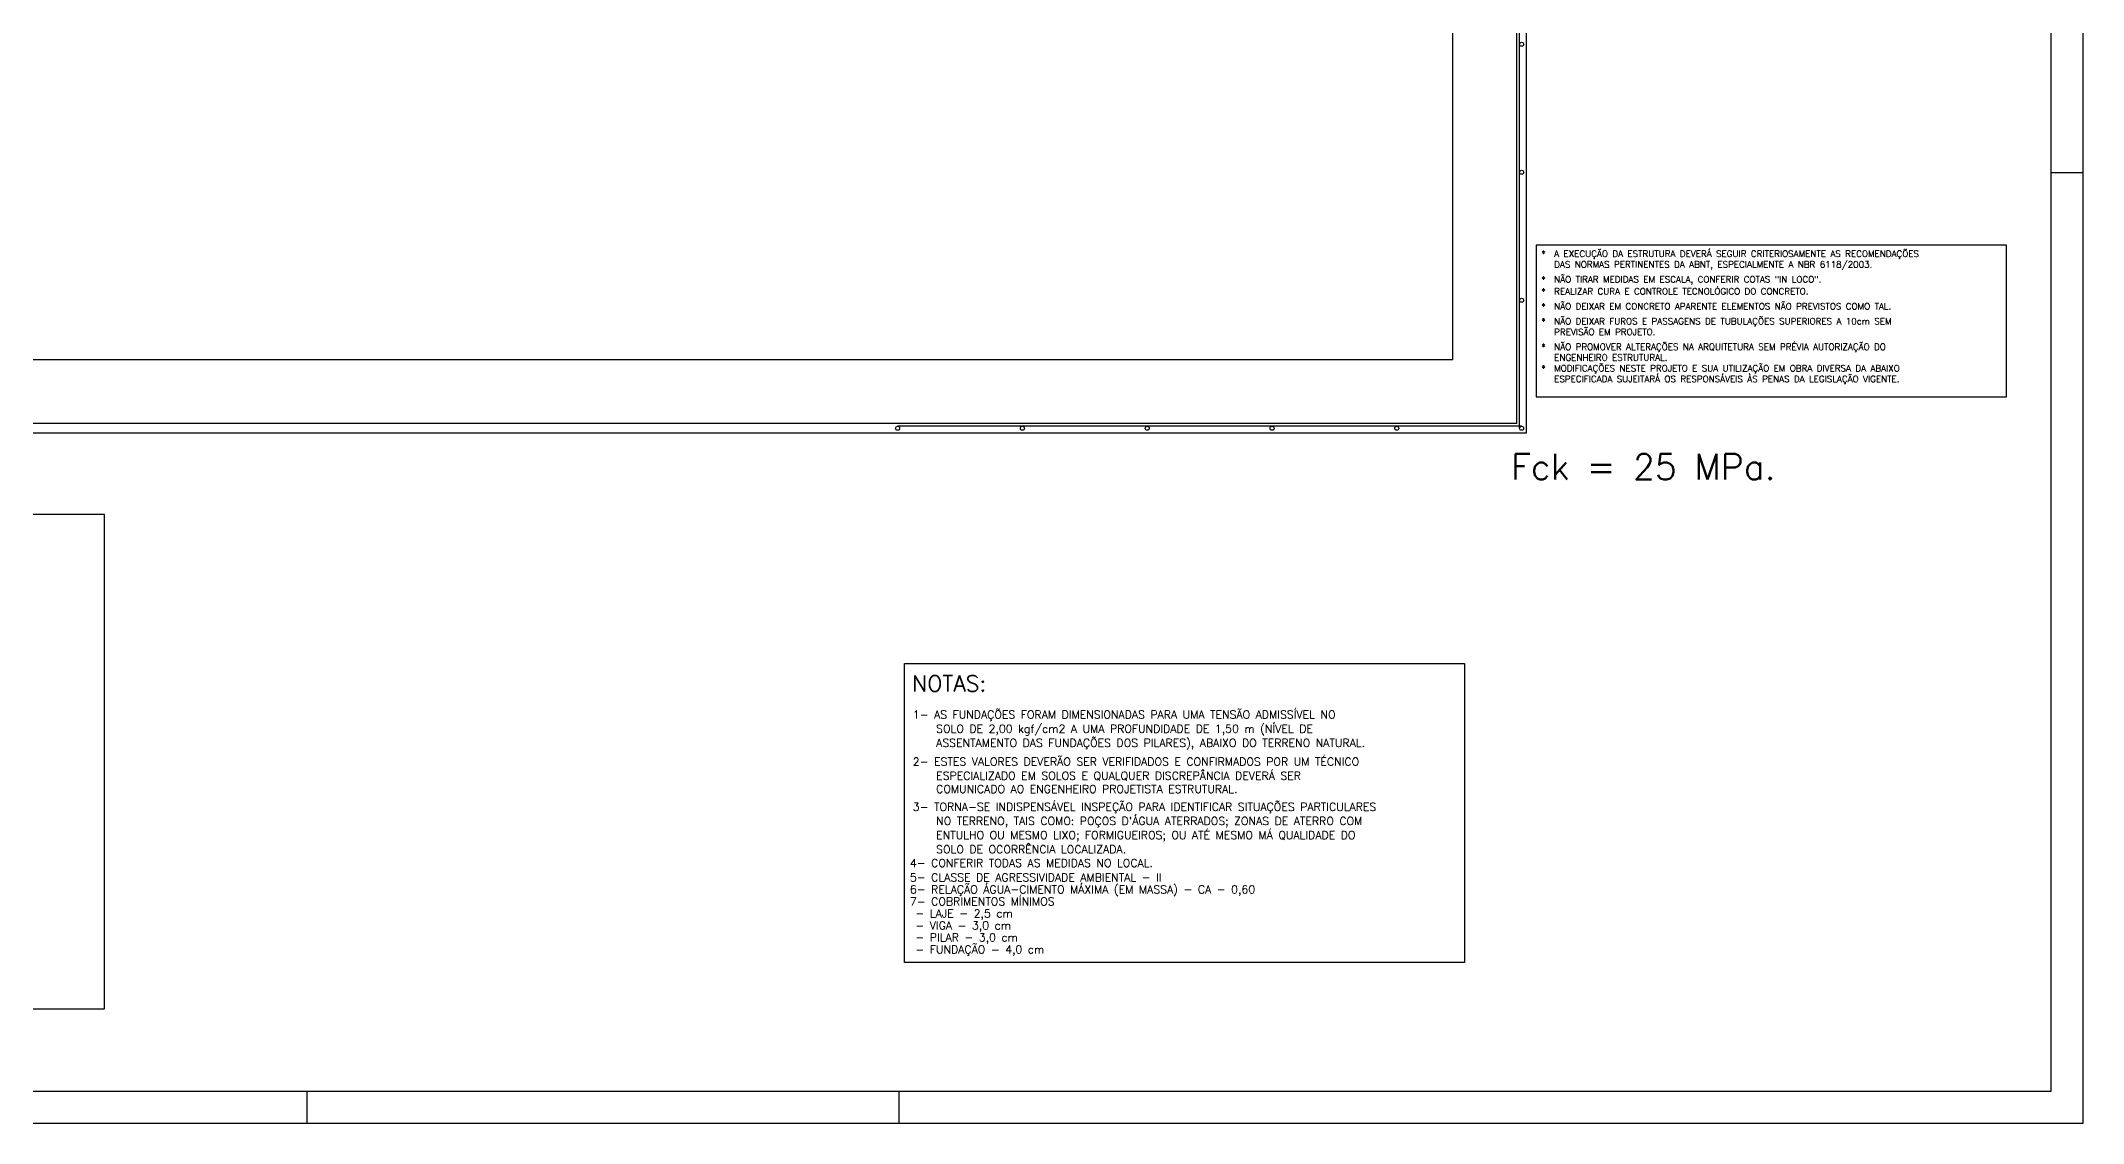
# Model space of a CAD drawing. Extents: x 87 to 216, y 36 to 112.
# Drawn here: x 184.06 to 215.97, y 70.11 to 87.02 of the extents above; entities that cross this region are included whole.
import ezdxf

# ---------------------------------------------------------------- set-up
doc = ezdxf.new("R2010")
doc.units = 0
doc.header["$LTSCALE"] = 0.5
doc.header["$MEASUREMENT"] = 0
for name, color, linetype in [('06', 6, 'CONTINUOUS'), ('1', 2, 'CONTINUOUS'), ('5', 5, 'CONTINUOUS'), ('ARQUIT', 8, 'CONTINUOUS'), ('CERCADURA', 7, 'CONTINUOUS')]:
    doc.layers.add(name, color=color, linetype=linetype)
doc.styles.get("Standard").update_dxf_attribs({"font": 'romans.shx'})

msp = doc.modelspace()

# ---------------------------------------------------------------- linework, layer by layer
at = {"layer": '06'}
for p, q in [((215.469, 70.611), (215.469, 111.661)), ((157.769, 70.611), (215.469, 70.611))]:
    msp.add_line(p, q, dxfattribs=at)
at = {"layer": '1', "linetype": 'Continuous'}
for points in [[(214.77, 83.827), (207.421, 83.827), (207.421, 81.458), (214.77, 81.458), (214.77, 83.827)], [(197.553, 77.294), (206.303, 77.294), (206.303, 72.622), (197.553, 72.622), (197.553, 77.294)]]:
    msp.add_lwpolyline(points, dxfattribs=at)
msp.add_lwpolyline([(185.053, 79.618), (179.552, 79.618), (179.552, 71.895), (185.053, 71.895)], close=True, dxfattribs=at)
at = {"layer": 'ARQUIT'}
for p, q in [((207.27, 80.891), (207.27, 108.191)), ((207.12, 81.041), (207.12, 108.041)), ((207.163, 80.966), (207.163, 108.116)), ((207.27, 80.891), (158.57, 80.891)), ((207.12, 81.041), (158.72, 81.041)), ((207.195, 80.998), (197.445, 80.998))]:
    msp.add_line(p, q, dxfattribs=at)
msp.add_lwpolyline([(206.12, 82.041), (206.12, 107.041), (159.72, 107.041), (159.72, 82.041)], close=True, dxfattribs=at)
for centre in [(207.195, 86.966), (207.195, 84.966), (207.195, 82.966), (197.445, 80.966), (199.395, 80.966), (201.345, 80.966), (203.295, 80.966), (205.245, 80.966), (207.195, 80.966)]:
    msp.add_circle(centre, 0.0312, dxfattribs=at)
at = {"layer": 'CERCADURA'}
for p, q in [((215.969, 70.111), (215.969, 112.161)), ((215.469, 84.961), (215.969, 84.961)), ((188.219, 70.111), (188.219, 70.611)), ((197.469, 70.111), (197.469, 70.611)), ((156.519, 70.111), (215.969, 70.111))]:
    msp.add_line(p, q, dxfattribs=at)

# ---------------------------------------------------------------- texts
at = {"layer": '1', "linetype": 'Continuous'}
for s, height, p in [('*', 0.1, (207.504, 83.643)), ('A EXECUÇÃO DA ESTRUTURA DEVERÁ SEGUIR CRITERIOSAMENTE AS RECOMENDAÇÕES', 0.1, (207.704, 83.643)), ('*', 0.1, (207.504, 83.243)), ('DAS NORMAS PERTINENTES DA ABNT, ESPECIALMENTE A NBR 6118/2003.', 0.1, (207.704, 83.476)), ('NÃO TIRAR MEDIDAS EM ESCALA, CONFERIR COTAS "IN LOCO".', 0.1, (207.704, 83.243)), ('*', 0.1, (207.504, 83.056)), ('REALIZAR CURA E CONTROLE TECNOLÓGICO DO CONCRETO.', 0.1, (207.704, 83.056)), ('*', 0.1, (207.504, 82.822)), ('*', 0.1, (207.504, 82.589)), ('NÃO DEIXAR EM CONCRETO APARENTE ELEMENTOS NÃO PREVISTOS COMO TAL.', 0.1, (207.704, 82.822)), ('NÃO DEIXAR FUROS E PASSAGENS DE TUBULAÇÕES SUPERIORES A 10cm SEM', 0.1, (207.704, 82.589)), ('PREVISÃO EM PROJETO.', 0.1, (207.704, 82.422)), ('*', 0.1, (207.504, 82.189)), ('NÃO PROMOVER ALTERAÇÕES NA ARQUITETURA SEM PRÉVIA AUTORIZAÇÃO DO', 0.1, (207.704, 82.189)), ('ENGENHEIRO ESTRUTURAL.', 0.1, (207.704, 82.022)), ('*', 0.1, (207.504, 81.854)), ('MODIFICAÇÕES NESTE PROJETO E SUA UTILIZAÇÃO EM OBRA DIVERSA DA ABAIXO', 0.1, (207.704, 81.854)), ('ESPECIFICADA SUJEITARÁ OS RESPONSÁVEIS ÀS PENAS DA LEGISLAÇÃO VIGENTE.', 0.1, (207.704, 81.687)), ('1- AS FUNDAÇÕES FORAM DIMENSIONADAS PARA UMA TENSÃO ADMISSÍVEL NO', 0.125, (197.682, 76.431)), ('SOLO DE 2,00 kgf/cm2 A UMA PROFUNDIDADE DE 1,50 m (NÍVEL DE', 0.125, (198.047, 76.21)), ('ASSENTAMENTO DAS FUNDAÇÕES DOS PILARES), ABAIXO DO TERRENO NATURAL.', 0.125, (198.047, 75.989)), ('2- ESTES VALORES DEVERÃO SER VERIFIDADOS E CONFIRMADOS POR UM TÉCNICO', 0.125, (197.682, 75.696)), ('ESPECIALIZADO EM SOLOS E QUALQUER DISCREPÂNCIA DEVERÁ SER', 0.125, (198.047, 75.475)), ('COMUNICADO AO ENGENHEIRO PROJETISTA ESTRUTURAL.', 0.125, (198.047, 75.268)), ('3- TORNA-SE INDISPENSÁVEL INSPEÇÃO PARA IDENTIFICAR SITUAÇÕES PARTICULARES', 0.125, (197.682, 74.99)), ("NO TERRENO, TAIS COMO: POÇOS D'ÁGUA ATERRADOS; ZONAS DE ATERRO COM", 0.125, (198.047, 74.769)), ('ENTULHO OU MESMO LIXO; FORMIGUEIROS; OU ATÉ MESMO MÁ QUALIDADE DO', 0.125, (198.047, 74.548)), ('SOLO DE OCORRÊNCIA LOCALIZADA.', 0.125, (198.047, 74.326)), ('4- CONFERIR TODAS AS MEDIDAS NO LOCAL.', 0.125, (197.637, 74.112)), ('5- CLASSE DE AGRESSIVIDADE AMBIENTAL - II', 0.125, (197.637, 73.887)), ('6- RELAÇÃO ÁGUA-CIMENTO MÁXIMA (EM MASSA) - CA - 0,60', 0.125, (197.637, 73.7)), ('7- COBRIMENTOS MÍNIMOS', 0.125, (197.637, 73.512)), (' - LAJE - 2,5 cm', 0.125, (197.637, 73.325)), (' - VIGA - 3,0 cm', 0.125, (197.637, 73.137)), (' - PILAR - 3,0 cm', 0.125, (197.637, 72.95)), (' - FUNDAÇÃO - 4,0 cm', 0.125, (197.637, 72.762))]:
    msp.add_text(s, height=height, dxfattribs=at).set_placement(p)
at = {"layer": '1', "color": 5, "linetype": 'Continuous'}
msp.add_text('NOTAS:', height=0.25, dxfattribs=at).set_placement((197.673, 76.854))
at = {"layer": '5', "linetype": 'Continuous', "insert": (207.032, 80.565), "char_height": 0.4, "width": 8.13233, "attachment_point": 1}
msp.add_mtext('Fck = 25 MPa.', dxfattribs=at)

doc.saveas('drawing.dxf')
